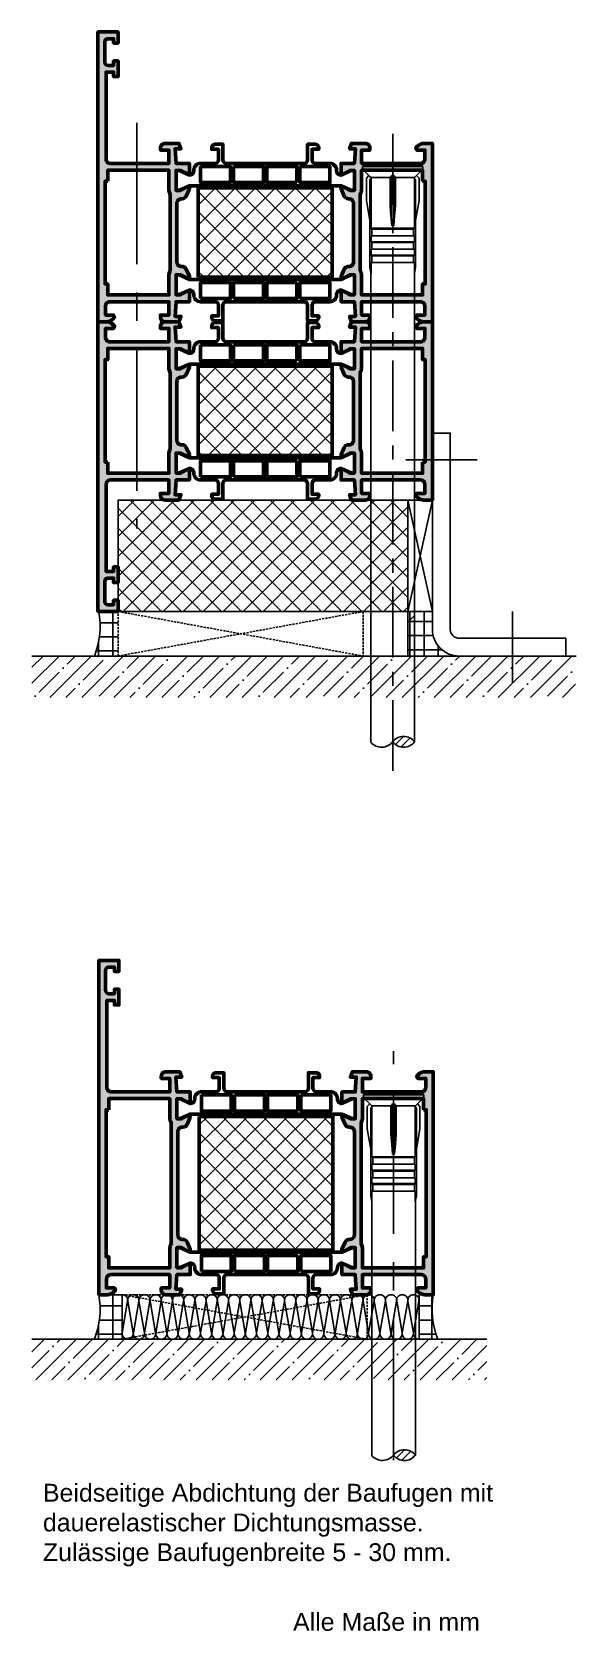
# Model space of a CAD drawing. Header units: millimetres. Extents: x -1598 to 10110, y -2803 to 662.
# Drawn here: x 2221.9 to 2343.9, y -171 to 187.7 of the extents above; entities that cross this region are included whole.
import ezdxf
from ezdxf.enums import TextEntityAlignment as Align

# ---------------------------------------------------------------- set-up
doc = ezdxf.new("R2010")
doc.units = ezdxf.units.MM
doc.linetypes.add('CENTER', pattern=[50.8, 31.75, -6.35, 6.35, -6.35])
doc.linetypes.add('VERDECKT', pattern=[0.75, 0.5, -0.25])
for name, color, linetype in [('01TXT', 7, 'Continuous'), ('CENT_18', 3, 'CENTER'), ('CENT_25', 3, 'CENTER'), ('CONST18', 3, 'Continuous'), ('CONST25', 3, 'Continuous'), ('CONST35', 3, 'Continuous'), ('HIDE_25', 3, 'VERDECKT')]:
    doc.layers.add(name, color=color, linetype=linetype)
for name, color, linetype, lineweight in [('AM_S', 80, 'Continuous', 50), ('AM_SP', 3, 'Continuous', 50), ('Docu-AM_8', 1, 'Continuous', 25)]:
    doc.layers.add(name, color=color, linetype=linetype, lineweight=lineweight)
doc.styles.add('SWISSL', font='swissl.ttf')

# ---------------------------------------------------------------- blocks, each defined once
blk = doc.blocks.new('*U176', base_point=(96.94, 211.86))
at = {"layer": 'CONST25'}
for points in [[(96.94, 216.86, -0.463802), (97.56, 216.13), (96.95, 212.59, 0.463802), (97.57, 211.86, 0.463802)], [(97.57, 211.86, 0.463802), (98.19, 212.59), (97.58, 216.13, -0.463802), (98.2, 216.86, -0.463802)], [(98.2, 216.86, -0.463802), (98.82, 216.13), (98.21, 212.59, 0.463802), (98.83, 211.86, 0.463802)], [(98.83, 211.86, 0.463802), (99.44, 212.59), (98.83, 216.13, -0.463802), (99.45, 216.86, -0.463802)], [(99.45, 216.86, -0.463802), (100.07, 216.13), (99.46, 212.59, 0.463802), (100.08, 211.86, 0.463802)], [(100.08, 211.86, 0.463802), (100.7, 212.59), (100.09, 216.13, -0.463802), (100.71, 216.86, -0.463802)], [(100.71, 216.86, -0.463802), (101.33, 216.13), (100.72, 212.59, 0.463802), (101.34, 211.86, 0.463802)], [(101.34, 211.86, 0.463802), (101.96, 212.59), (101.35, 216.13, -0.463802), (101.97, 216.86, -0.463802)], [(101.97, 216.86, -0.463802), (102.59, 216.13), (101.98, 212.59, 0.463802), (102.6, 211.86, 0.463802)], [(102.6, 211.86, 0.463802), (103.21, 212.59), (102.6, 216.13, -0.463802), (103.22, 216.86, -0.463802)], [(103.22, 216.86, -0.463802), (103.84, 216.13), (103.23, 212.59, 0.463802), (103.85, 211.86, 0.463802)], [(103.85, 211.86, 0.463802), (104.47, 212.59), (103.86, 216.13, -0.463802), (104.48, 216.86, -0.463802)], [(104.48, 216.86, -0.463802), (105.1, 216.13), (104.49, 212.59, 0.463802), (105.11, 211.86, 0.463802)], [(105.11, 211.86, 0.463802), (105.73, 212.59), (105.12, 216.13, -0.463802), (105.74, 216.86, -0.463802)], [(105.74, 216.86, -0.463802), (106.36, 216.13), (105.75, 212.59, 0.463802), (106.36, 211.86, 0.463802)], [(106.36, 211.86, 0.463802), (106.98, 212.59), (106.37, 216.13, -0.463802), (106.99, 216.86, -0.463802)], [(106.99, 216.86, -0.463802), (107.61, 216.13), (107, 212.59, 0.463802), (107.62, 211.86, 0.463802)], [(107.62, 211.86, 0.463802), (108.24, 212.59), (107.63, 216.13, -0.463802), (108.25, 216.86, -0.463802)], [(108.25, 216.86, -0.463802), (108.87, 216.13), (108.26, 212.59, 0.463802), (108.88, 211.86, 0.463802)], [(108.88, 211.86, 0.463802), (109.5, 212.59), (108.89, 216.13, -0.463802), (109.51, 216.86, -0.463802)], [(109.51, 216.86, -0.463802), (110.13, 216.13), (109.52, 212.59, 0.463802), (110.13, 211.86, 0.463802)], [(110.13, 211.86, 0.463802), (110.75, 212.59), (110.14, 216.13, -0.463802), (110.76, 216.86, -0.463802)], [(110.76, 216.86, -0.463802), (111.38, 216.13), (110.77, 212.59, 0.463802), (111.39, 211.86, 0.463802)], [(111.39, 211.86, 0.463802), (112.01, 212.59), (111.4, 216.13, -0.463802), (112.02, 216.86, -0.463802)], [(112.02, 216.86, -0.463802), (112.64, 216.13), (112.03, 212.59, 0.463802), (112.65, 211.86, 0.463802)], [(112.65, 211.86, 0.463802), (113.27, 212.59), (112.66, 216.13, -0.463802), (113.28, 216.86, -0.463802)], [(113.28, 216.86, -0.463802), (113.9, 216.13), (113.28, 212.59, 0.463802), (113.9, 211.86, 0.463802)], [(113.9, 211.86, 0.463802), (114.52, 212.59), (113.91, 216.13, -0.463802), (114.53, 216.86, -0.463802)], [(114.53, 216.86, -0.463802), (115.15, 216.13), (114.54, 212.59, 0.463802), (115.16, 211.86, 0.463802)], [(115.16, 211.86, 0.463802), (115.78, 212.59), (115.17, 216.13, -0.463802), (115.79, 216.86, -0.463802)], [(115.79, 216.86, -0.463802), (116.41, 216.13), (115.8, 212.59, 0.463802), (116.42, 211.86, 0.463802)], [(116.42, 211.86, 0.463802), (117.04, 212.59), (116.43, 216.13, -0.463802), (117.05, 216.86, -0.463802)], [(117.05, 216.86, -0.463802), (117.67, 216.13), (117.05, 212.59, 0.463802), (117.67, 211.86, 0.463802)], [(117.67, 211.86, 0.463802), (118.29, 212.59), (117.68, 216.13, -0.463802), (118.3, 216.86, -0.463802)], [(118.3, 216.86, -0.463802), (118.92, 216.13), (118.31, 212.59, 0.463802), (118.93, 211.86, 0.463802)], [(118.93, 211.86, 0.463802), (119.55, 212.59), (118.94, 216.13, -0.463802), (119.56, 216.86, -0.463802)], [(119.56, 216.86, -0.463802), (120.18, 216.13), (119.57, 212.59, 0.463802), (120.19, 211.86, 0.463802)], [(120.19, 211.86, 0.463802), (120.81, 212.59), (120.2, 216.13, -0.463802), (120.82, 216.86, -0.463802)], [(120.82, 216.86, -0.463802), (121.44, 216.13), (120.82, 212.59, 0.463802), (121.44, 211.86, 0.463802)], [(121.44, 211.86, 0.463802), (122.06, 212.59), (121.45, 216.13, -0.463802), (122.07, 216.86, -0.463802)], [(122.07, 216.86, -0.463802), (122.69, 216.13), (122.08, 212.59, 0.463802), (122.7, 211.86, 0.463802)], [(122.7, 211.86, 0.463802), (123.32, 212.59), (122.71, 216.13, -0.463802), (123.33, 216.86, -0.463802)], [(123.33, 216.86, -0.463802), (123.95, 216.13), (123.34, 212.59, 0.463802), (123.96, 211.86, 0.463802)], [(123.96, 211.86, 0.463802), (124.58, 212.59), (123.97, 216.13, -0.463802), (124.59, 216.86, -0.463802)], [(124.59, 216.86, -0.463802), (125.21, 216.13), (124.59, 212.59, 0.463802), (125.21, 211.86, 0.463802)], [(125.21, 211.86, 0.463802), (125.83, 212.59), (125.22, 216.13, -0.463802), (125.84, 216.86, -0.463802)], [(125.84, 216.86, -0.463802), (126.46, 216.13), (125.85, 212.59, 0.463802), (126.47, 211.86, 0.463802)], [(126.47, 211.86, 0.463802), (127.09, 212.59), (126.48, 216.13, -0.463802), (127.1, 216.86, -0.463802)], [(127.1, 216.86, -0.463802), (127.72, 216.13), (127.11, 212.59, 0.463802), (127.73, 211.86, 0.463802)], [(127.73, 211.86, 0.463802), (128.35, 212.59), (127.74, 216.13, -0.463802), (128.36, 216.86, -0.463802)], [(128.36, 216.86, -0.463802), (128.98, 216.13), (128.36, 212.59, 0.463802), (128.98, 211.86, 0.463802)], [(128.98, 211.86, 0.463802), (129.6, 212.59), (128.99, 216.13, -0.463802), (129.61, 216.86, -0.463802)], [(129.61, 216.86, -0.463802), (130.23, 216.13), (129.62, 212.59, 0.463802), (130.24, 211.86, 0.463802)]]:
    blk.add_lwpolyline(points, format="xyb", dxfattribs=at)
blk = doc.blocks.new('B-1910148_docu_wos')
at = {"layer": 'Docu-AM_8'}
h = blk.add_hatch(color=256, dxfattribs=at)
edge = h.paths.add_edge_path()
edge.add_line((20.5, 39.8), (20.5, 40.5))
edge.add_line((20.5, 40.5), (18.3, 39.5))
edge.add_line((18.3, 39.5), (17.5, 39.5))
edge.add_line((17.5, 39.5), (17.5, 43.9))
edge.add_line((17.5, 43.9), (18.3, 43.9))
edge.add_line((18.3, 43.9), (20.5, 42.9))
edge.add_line((20.5, 42.9), (20.5, 45.5))
edge.add_line((20.5, 45.5), (17.5, 45.5))
edge.add_line((17.5, 45.5), (17.28, 48.8))
edge.add_line((17.28, 48.8), (18.59, 48.8))
edge.add_line((18.59, 48.8), (18.15, 50))
edge.add_line((18.15, 50), (15, 50))
edge.add_arc((15, 49), 1, 90, 180)
edge.add_line((14, 49), (14, 48.5))
edge.add_line((14, 48.5), (15.9, 48.5))
edge.add_line((15.9, 48.5), (15.9, 45.5))
edge.add_line((15.9, 45.5), (2.8, 45.5))
edge.add_arc((2.8, 46.5), 1, 180, 270, ccw=False)
edge.add_line((1.8, 46.5), (1.8, 66))
edge.add_line((1.8, 66), (3.5, 66))
edge.add_line((3.5, 66), (3.5, 65))
edge.add_line((3.5, 65), (4.5, 65))
edge.add_line((4.5, 65), (4.5, 68.5))
edge.add_line((4.5, 68.5), (3.5, 68.5))
edge.add_line((3.5, 68.5), (3.5, 67.5))
edge.add_line((3.5, 67.5), (2.3, 67.5))
edge.add_arc((2.3, 68.3), 0.8, 180, 270, ccw=False)
edge.add_line((1.5, 68.3), (1.5, 72.7))
edge.add_arc((2.3, 72.7), 0.8, 90, 180, ccw=False)
edge.add_line((2.3, 73.5), (3.5, 73.5))
edge.add_line((3.5, 73.5), (3.5, 72.5))
edge.add_line((3.5, 72.5), (4.5, 72.5))
edge.add_line((4.5, 72.5), (4.5, 75))
edge.add_line((4.5, 75), (0, 75))
edge.add_line((0, 75), (0, 0))
edge.add_line((0, 0), (1.9, 0))
edge.add_arc((1.9, 2), 2, 270, 315)
edge.add_line((3.31, 0.59), (3.71, 0.99))
edge.add_line((3.71, 0.99), (3.5, 1.5))
edge.add_line((3.5, 1.5), (1.7, 1.5))
edge.add_line((1.7, 1.5), (1.7, 3.5))
edge.add_arc((2.7, 3.5), 1, 90, 180, ccw=False)
edge.add_line((2.7, 4.5), (15.9, 4.5))
edge.add_line((15.9, 4.5), (15.9, 1.5))
edge.add_line((15.9, 1.5), (14, 1.5))
edge.add_line((14, 1.5), (14, 1))
edge.add_arc((15, 1), 1, 180, 270)
edge.add_line((15, 0), (18.15, 0))
edge.add_line((18.15, 0), (18.59, 1.2))
edge.add_line((18.59, 1.2), (17.28, 1.2))
edge.add_line((17.28, 1.2), (17.5, 4.5))
edge.add_line((17.5, 4.5), (20.5, 4.5))
edge.add_line((20.5, 4.5), (20.5, 7.1))
edge.add_line((20.5, 7.1), (18.3, 6.1))
edge.add_line((18.3, 6.1), (17.5, 6.1))
edge.add_line((17.5, 6.1), (17.5, 10.5))
edge.add_line((17.5, 10.5), (18.3, 10.5))
edge.add_line((18.3, 10.5), (20.5, 9.5))
edge.add_line((20.5, 9.5), (20.5, 10.2))
edge.add_line((20.5, 10.2), (19.77, 11.81))
edge.add_arc((18.86, 11.4), 1, 24.444, 90)
edge.add_line((18.86, 12.4), (18.7, 12.4))
edge.add_arc((18.7, 13.4), 1, 180, 270, ccw=False)
edge.add_line((17.7, 13.4), (17.7, 36.6))
edge.add_arc((18.7, 36.6), 1, 90, 180, ccw=False)
edge.add_line((18.7, 37.6), (18.86, 37.6))
edge.add_arc((18.86, 38.6), 1, 270, 335.556)
edge.add_line((19.77, 38.19), (20.5, 39.8))
edge = h.paths.add_edge_path(flags=16)
edge.add_line((2.2, 41.5), (1.6, 41.5))
edge.add_line((1.6, 41.5), (1.6, 8.5))
edge.add_line((1.6, 8.5), (2.2, 8.5))
edge.add_line((2.2, 8.5), (2.2, 6))
edge.add_line((2.2, 6), (15.9, 6))
edge.add_line((15.9, 6), (15.9, 10.35))
edge.add_arc((17.95, 10.35), 2.05, 154.3744, 180, ccw=False)
edge.add_arc((15.2, 11.67), 1, 334.3744, 360)
edge.add_line((16.2, 11.67), (16.2, 38.33))
edge.add_arc((15.2, 38.33), 1, 0, 25.6256)
edge.add_arc((17.95, 39.65), 2.05, 180, 205.6256, ccw=False)
edge.add_line((15.9, 39.65), (15.9, 44))
edge.add_line((15.9, 44), (2.2, 44))
edge.add_line((2.2, 44), (2.2, 41.5))
h = blk.add_hatch(color=256, dxfattribs=at)
edge = h.paths.add_edge_path()
edge.add_line((54.5, 39.8), (54.5, 40.5))
edge.add_line((54.5, 40.5), (56.7, 39.5))
edge.add_line((56.7, 39.5), (57.5, 39.5))
edge.add_line((57.5, 39.5), (57.5, 43.9))
edge.add_line((57.5, 43.9), (56.7, 43.9))
edge.add_line((56.7, 43.9), (54.5, 42.9))
edge.add_line((54.5, 42.9), (54.5, 45.5))
edge.add_line((54.5, 45.5), (57.5, 45.5))
edge.add_line((57.5, 45.5), (57.72, 48.8))
edge.add_line((57.72, 48.8), (56.41, 48.8))
edge.add_line((56.41, 48.8), (56.85, 50))
edge.add_line((56.85, 50), (60, 50))
edge.add_arc((60, 49), 1, 0, 90, ccw=False)
edge.add_line((61, 49), (61, 48.5))
edge.add_line((61, 48.5), (59.1, 48.5))
edge.add_line((59.1, 48.5), (59.1, 45.5))
edge.add_line((59.1, 45.5), (72.3, 45.5))
edge.add_arc((72.3, 46.5), 1, 270, 360)
edge.add_line((73.3, 46.5), (73.3, 48.5))
edge.add_line((73.3, 48.5), (71.5, 48.5))
edge.add_line((71.5, 48.5), (71.29, 49.01))
edge.add_line((71.29, 49.01), (71.69, 49.41))
edge.add_arc((73.1, 48), 2, 90, 135, ccw=False)
edge.add_line((73.1, 50), (75, 50))
edge.add_line((75, 50), (75, 0))
edge.add_line((75, 0), (73.1, 0))
edge.add_arc((73.1, 2), 2, 225, 270, ccw=False)
edge.add_line((71.69, 0.59), (71.29, 0.99))
edge.add_line((71.29, 0.99), (71.5, 1.5))
edge.add_line((71.5, 1.5), (73.3, 1.5))
edge.add_line((73.3, 1.5), (73.3, 3.5))
edge.add_arc((72.3, 3.5), 1, 0, 90)
edge.add_line((72.3, 4.5), (59.1, 4.5))
edge.add_line((59.1, 4.5), (59.1, 1.5))
edge.add_line((59.1, 1.5), (61, 1.5))
edge.add_line((61, 1.5), (61, 1))
edge.add_arc((60, 1), 1, -90, 0, ccw=False)
edge.add_line((60, 0), (56.85, 0))
edge.add_line((56.85, 0), (56.41, 1.2))
edge.add_line((56.41, 1.2), (57.72, 1.2))
edge.add_line((57.72, 1.2), (57.5, 4.5))
edge.add_line((57.5, 4.5), (54.5, 4.5))
edge.add_line((54.5, 4.5), (54.5, 7.1))
edge.add_line((54.5, 7.1), (56.7, 6.1))
edge.add_line((56.7, 6.1), (57.5, 6.1))
edge.add_line((57.5, 6.1), (57.5, 10.5))
edge.add_line((57.5, 10.5), (56.7, 10.5))
edge.add_line((56.7, 10.5), (54.5, 9.5))
edge.add_line((54.5, 9.5), (54.5, 10.2))
edge.add_line((54.5, 10.2), (55.23, 11.81))
edge.add_arc((56.14, 11.4), 1, 90, 155.556, ccw=False)
edge.add_line((56.14, 12.4), (56.3, 12.4))
edge.add_arc((56.3, 13.4), 1, 270, 360)
edge.add_line((57.3, 13.4), (57.3, 36.6))
edge.add_arc((56.3, 36.6), 1, 0, 90)
edge.add_line((56.3, 37.6), (56.14, 37.6))
edge.add_arc((56.14, 38.6), 1, 204.444, 270, ccw=False)
edge.add_line((55.23, 38.19), (54.5, 39.8))
edge = h.paths.add_edge_path(flags=16)
edge.add_line((72.8, 41.5), (73.4, 41.5))
edge.add_line((73.4, 41.5), (73.4, 8.5))
edge.add_line((73.4, 8.5), (72.8, 8.5))
edge.add_line((72.8, 8.5), (72.8, 6))
edge.add_line((72.8, 6), (59.1, 6))
edge.add_line((59.1, 6), (59.1, 10.35))
edge.add_arc((57.05, 10.35), 2.05, 0, 25.6256)
edge.add_arc((59.8, 11.67), 1, 180, 205.6256, ccw=False)
edge.add_line((58.8, 11.67), (58.8, 38.33))
edge.add_arc((59.8, 38.33), 1, 154.3744, 180, ccw=False)
edge.add_arc((57.05, 39.65), 2.05, 334.3744, 360)
edge.add_line((59.1, 39.65), (59.1, 44))
edge.add_line((59.1, 44), (72.8, 44))
edge.add_line((72.8, 44), (72.8, 41.5))
at = {"layer": 'AM_S'}
for points in [[(20.5, 39.8), (20.5, 40.5), (18.3, 39.5), (17.5, 39.5), (17.5, 43.9), (18.3, 43.9), (20.5, 42.9), (20.5, 45.5), (17.5, 45.5), (17.28, 48.8), (18.59, 48.8), (18.15, 50), (15, 50, 0.414214), (14, 49), (14, 48.5), (15.9, 48.5), (15.9, 45.5), (2.8, 45.5, -0.414214), (1.8, 46.5), (1.8, 66), (3.5, 66), (3.5, 65), (4.5, 65), (4.5, 68.5), (3.5, 68.5), (3.5, 67.5), (2.3, 67.5, -0.414214), (1.5, 68.3), (1.5, 72.7, -0.414214), (2.3, 73.5), (3.5, 73.5), (3.5, 72.5), (4.5, 72.5), (4.5, 75), (0, 75), (0, 0), (1.9, 0, 0.198912), (3.31, 0.59), (3.71, 0.99), (3.5, 1.5), (1.7, 1.5), (1.7, 3.5, -0.414214), (2.7, 4.5), (15.9, 4.5), (15.9, 1.5), (14, 1.5), (14, 1, 0.414214), (15, 0), (18.15, 0), (18.59, 1.2), (17.28, 1.2), (17.5, 4.5), (20.5, 4.5), (20.5, 7.1), (18.3, 6.1), (17.5, 6.1), (17.5, 10.5), (18.3, 10.5), (20.5, 9.5), (20.5, 10.2), (19.77, 11.81, 0.294108), (18.86, 12.4), (18.7, 12.4, -0.414214), (17.7, 13.4), (17.7, 36.6, -0.414214), (18.7, 37.6), (18.86, 37.6, 0.294108), (19.77, 38.19), (20.5, 39.8)], [(54.5, 39.8), (54.5, 40.5), (56.7, 39.5), (57.5, 39.5), (57.5, 43.9), (56.7, 43.9), (54.5, 42.9), (54.5, 45.5), (57.5, 45.5), (57.72, 48.8), (56.41, 48.8), (56.85, 50), (60, 50, -0.414214), (61, 49), (61, 48.5), (59.1, 48.5), (59.1, 45.5), (72.3, 45.5, 0.414214), (73.3, 46.5), (73.3, 48.5), (71.5, 48.5), (71.29, 49.01), (71.69, 49.41, -0.198912), (73.1, 50), (75, 50), (75, 0), (73.1, 0, -0.198912), (71.69, 0.59), (71.29, 0.99), (71.5, 1.5), (73.3, 1.5), (73.3, 3.5, 0.414214), (72.3, 4.5), (59.1, 4.5), (59.1, 1.5), (61, 1.5), (61, 1, -0.414214), (60, 0), (56.85, 0), (56.41, 1.2), (57.72, 1.2), (57.5, 4.5), (54.5, 4.5), (54.5, 7.1), (56.7, 6.1), (57.5, 6.1), (57.5, 10.5), (56.7, 10.5), (54.5, 9.5), (54.5, 10.2), (55.23, 11.81, -0.294108), (56.14, 12.4), (56.3, 12.4, 0.414214), (57.3, 13.4), (57.3, 36.6, 0.414214), (56.3, 37.6), (56.14, 37.6, -0.294108), (55.23, 38.19), (54.5, 39.8)], [(2.2, 41.5), (1.6, 41.5), (1.6, 8.5), (2.2, 8.5), (2.2, 6), (15.9, 6), (15.9, 10.35, -0.112281), (16.1, 11.24, 0.112281), (16.2, 11.67), (16.2, 38.33, 0.112281), (16.1, 38.76, -0.112281), (15.9, 39.65), (15.9, 44), (2.2, 44), (2.2, 41.5)], [(72.8, 41.5), (73.4, 41.5), (73.4, 8.5), (72.8, 8.5), (72.8, 6), (59.1, 6), (59.1, 10.35, 0.112281), (58.9, 11.24, -0.112281), (58.8, 11.67), (58.8, 38.33, -0.112281), (58.9, 38.76, 0.112281), (59.1, 39.65), (59.1, 44), (72.8, 44), (72.8, 41.5)]]:
    blk.add_lwpolyline(points, format="xyb", close=True, dxfattribs=at)
at = {"layer": 'AM_SP'}
for points in [[(54.5, 42.9), (54.5, 42.95), (56.5, 43.95), (57.5, 43.95), (57.5, 39.45), (56.5, 39.45), (54.5, 40.45), (54.5, 40.5), (20.5, 40.5), (20.5, 40.45), (18.5, 39.45), (17.5, 39.45), (17.5, 43.95), (18.5, 43.95), (20.5, 42.95), (20.5, 42.9, 0.414214), (21.5, 43.9), (21.5, 44, -0.414214), (23, 45.5), (26.2, 45.5, 0.414214), (27, 46.3), (27, 48.7), (25.5, 48.7), (25.5, 49, -0.414214), (26.3, 49.8), (28, 49.8), (28, 46.3, 0.414214), (28.8, 45.5), (46.2, 45.5, 0.414214), (47, 46.3), (47, 49.8), (48.7, 49.8, -0.414214), (49.5, 49), (49.5, 48.7), (48, 48.7), (48, 46.3, 0.414214), (48.8, 45.5), (52, 45.5, -0.414214), (53.5, 44), (53.5, 43.9, 0.414214), (54.5, 42.9)], [(54.5, 7.1), (54.5, 7.05), (56.5, 6.05), (57.5, 6.05), (57.5, 10.55), (56.5, 10.55), (54.5, 9.55), (54.5, 9.5), (20.5, 9.5), (20.5, 9.55), (18.5, 10.55), (17.5, 10.55), (17.5, 6.05), (18.5, 6.05), (20.5, 7.05), (20.5, 7.1, -0.414214), (21.5, 6.1), (21.5, 6, 0.414214), (23, 4.5), (26.2, 4.5, -0.414214), (27, 3.7), (27, 1.3), (25.5, 1.3), (25.5, 1, 0.414214), (26.3, 0.2), (28, 0.2), (28, 3.7, -0.414214), (28.8, 4.5), (46.2, 4.5, -0.414214), (47, 3.7), (47, 0.2), (48.7, 0.2, 0.414214), (49.5, 1), (49.5, 1.3), (48, 1.3), (48, 3.7, -0.414214), (48.8, 4.5), (52, 4.5, 0.414214), (53.5, 6), (53.5, 6.1, -0.414214), (54.5, 7.1)]]:
    blk.add_lwpolyline(points, format="xyb", close=True, dxfattribs=at)
for points in [[(23, 44.8), (29.7, 44.8), (29.7, 41.2), (23, 41.2), (23, 44.8)], [(30.4, 44.8), (37.15, 44.8), (37.15, 41.2), (30.4, 41.2), (30.4, 44.8)], [(44.6, 41.2), (37.85, 41.2), (37.85, 44.8), (44.6, 44.8), (44.6, 41.2)], [(45.3, 44.8), (52, 44.8), (52, 41.2), (45.3, 41.2), (45.3, 44.8)], [(23, 5.2), (29.7, 5.2), (29.7, 8.8), (23, 8.8), (23, 5.2)], [(30.4, 5.2), (37.15, 5.2), (37.15, 8.8), (30.4, 8.8), (30.4, 5.2)], [(44.6, 8.8), (37.85, 8.8), (37.85, 5.2), (44.6, 5.2), (44.6, 8.8)], [(45.3, 5.2), (52, 5.2), (52, 8.8), (45.3, 8.8), (45.3, 5.2)]]:
    blk.add_lwpolyline(points, close=True, dxfattribs=at)
blk = doc.blocks.new('B-4090113_docu_wos')
at = {"layer": 'Docu-AM_8'}
h = blk.add_hatch(dxfattribs=at)
h.set_pattern_fill('ANSI37', color=256, style=0)
h.paths.add_polyline_path([(30, 30), (0, 30), (0, 0), (30, 0)])
at = {"layer": 'AM_S'}
blk.add_lwpolyline([(30, 30), (0, 30), (0, 0), (30, 0), (30, 30)], close=True, dxfattribs=at)
blk = doc.blocks.new('Bohrschraube kurz')
at = {"layer": 'CENT_25', "ltscale": 0.5}
blk.add_line((0, -41.33), (0, 4.55), dxfattribs=at)
at = {"layer": 'CONST18'}
for p, q in [((0.32, -41.05), (1.22, -40.14)), ((0.93, -41.31), (1.94, -40.3)), ((1.95, -41.18), (2.45, -40.68))]:
    blk.add_line(p, q, dxfattribs=at)
at = {"layer": 'CONST25', "color": 3, "linetype": 'Continuous'}
for p, q in [((-3.18, -0.33), (-3.5, 0)), ((-3.5, 0), (3.5, 0)), ((3.5, 0), (3.17, -0.33)), ((3.37, -0.33), (-3.38, -0.33)), ((-3.38, -0.33), (-3.38, -0.66)), ((-2.67, -1.36), (-3.38, -0.66)), ((-3.38, -0.66), (3.37, -0.66)), ((3.25, -0.25), (-3.25, -0.25)), ((-2.95, -1.64), (-2.67, -1.36)), ((-2.95, -4.14), (-2.95, -1.64)), ((-2.67, -1.36), (-2.55, -1.47)), ((-2.55, -1.47), (-2.44, -1.58)), ((-2.55, -1.81), (-2.43, -1.69)), ((-2.44, -1.58), (-0.26, -1.58)), ((-2.43, -1.63), (-2.44, -1.58)), ((-2.43, -1.69), (-2.43, -1.63)), ((-2.43, -1.69), (-2.43, -7.28)), ((-0.3, -1.69), (-0.28, -1.63)), ((-0.3, -1.81), (-0.3, -1.69)), ((-0.28, -1.63), (-0.26, -1.58)), ((-0.26, -1.58), (-0.19, -1.47)), ((-0.19, -1.47), (-0.11, -1.36)), ((0, -1.36), (-0.11, -1.36)), ((-0.11, -1.36), (-0.11, -1.64)), ((-0.11, -1.64), (-0.11, -4.14)), ((0, -1.36), (0.11, -1.36)), ((0.11, -1.64), (0.11, -1.36)), ((0.11, -1.36), (0.19, -1.47)), ((0.11, -4.14), (0.11, -1.64)), ((0.19, -1.47), (0.26, -1.58)), ((0.26, -1.58), (2.44, -1.58)), ((0.26, -1.58), (0.28, -1.63)), ((0.28, -1.63), (0.3, -1.69)), ((0.3, -1.69), (0.3, -1.81)), ((2.44, -1.58), (2.43, -1.63)), ((2.43, -1.63), (2.43, -1.69)), ((2.43, -1.69), (2.43, -7.28)), ((2.55, -1.81), (2.43, -1.69)), ((2.44, -1.58), (2.55, -1.47)), ((2.55, -1.47), (2.67, -1.36)), ((2.67, -1.36), (3.37, -0.66)), ((2.67, -1.36), (2.95, -1.64)), ((2.95, -1.64), (2.95, -4.14)), ((3.37, -0.66), (3.37, -0.33)), ((-2.55, -4.1), (-2.55, -1.81)), ((-0.3, -4.1), (-0.3, -1.81)), ((0.3, -1.81), (0.3, -4.1)), ((2.55, -4.1), (2.55, -1.81)), ((-2.55, -6.41), (-2.95, -4.14)), ((-2.55, -11.66), (-2.55, -4.1)), ((-0.3, -4.78), (-0.3, -4.1)), ((-0.21, -5.87), (-0.3, -4.78)), ((-0.11, -4.14), (-0.11, -6.99)), ((0.11, -6.99), (0.11, -4.14)), ((0.3, -4.78), (0.21, -5.87)), ((0.3, -4.1), (0.3, -4.78)), ((2.55, -11.66), (2.55, -4.1)), ((2.95, -4.14), (2.55, -6.41)), ((-0.11, -6.99), (-0.21, -5.87)), ((-0.11, -6.99), (0, -6.98)), ((0, -6.98), (0.11, -6.99)), ((0.21, -5.87), (0.11, -6.99)), ((2.43, -7.28), (-2.43, -7.28)), ((-2.43, -7.28), (-2.33, -7.38)), ((2.43, -8.12), (-2.43, -8.12)), ((-2.43, -8.12), (-2.43, -8.78)), ((-2.43, -8.78), (2.43, -8.78)), ((-2.33, -8.88), (-2.43, -8.78)), ((-2.33, -7.38), (2.33, -7.38)), ((-2.33, -7.38), (-2.33, -8.12)), ((2.33, -8.88), (-2.33, -8.88)), ((-2.33, -8.88), (-2.33, -9.63)), ((2.43, -7.28), (2.33, -7.38)), ((2.33, -7.38), (2.33, -8.12)), ((2.43, -8.78), (2.33, -8.88)), ((2.33, -8.88), (2.33, -9.63)), ((2.43, -8.78), (2.43, -8.12)), ((-2.43, -9.63), (2.43, -9.63)), ((-2.43, -10.28), (-2.43, -9.63)), ((2.43, -10.28), (-2.43, -10.28)), ((-2.43, -10.28), (-2.33, -10.38)), ((-2.33, -10.38), (2.33, -10.38)), ((-2.33, -10.38), (-2.33, -11.13)), ((2.43, -10.28), (2.33, -10.38)), ((2.33, -10.38), (2.33, -11.13)), ((2.43, -9.63), (2.43, -10.28)), ((-2.43, -12.33), (-2.55, -11.66)), ((-2.45, -12.23), (-2.45, -14.76)), ((2.43, -11.13), (-2.43, -11.13)), ((-2.43, -11.13), (-2.43, -12.33)), ((2.43, -11.13), (2.43, -12.33)), ((2.43, -12.33), (2.55, -11.66)), ((2.45, -14.76), (2.45, -12.23))]:
    blk.add_line(p, q, dxfattribs=at)
at = {"layer": 'CONST25'}
for p, q in [((-2.45, -14.76), (-2.45, -40.81)), ((2.45, -14.76), (2.45, -40.75))]:
    blk.add_line(p, q, dxfattribs=at)
for centre, radius, start, end in [((-1.26, -39.74), 1.6, 221.7732, 321.3752), ((1.22, -41.7), 1.56, 37.8392, 142.1608), ((1.22, -39.79), 1.56, 217.8392, 322.1608)]:
    blk.add_arc(centre, radius, start, end, dxfattribs=at)
blk = doc.blocks.new('B-1311073_docu_wos')
at = {"layer": 'Docu-AM_8'}
h = blk.add_hatch(color=256, dxfattribs=at)
edge = h.paths.add_edge_path()
edge.add_line((20.5, 29.8), (20.5, 30.5))
edge.add_line((20.5, 30.5), (18.3, 29.5))
edge.add_line((18.3, 29.5), (17.5, 29.5))
edge.add_line((17.5, 29.5), (17.5, 33.9))
edge.add_line((17.5, 33.9), (18.3, 33.9))
edge.add_line((18.3, 33.9), (20.5, 32.9))
edge.add_line((20.5, 32.9), (20.5, 35.5))
edge.add_line((20.5, 35.5), (17.5, 35.5))
edge.add_line((17.5, 35.5), (17.28, 38.8))
edge.add_line((17.28, 38.8), (18.59, 38.8))
edge.add_line((18.59, 38.8), (18.15, 40))
edge.add_line((18.15, 40), (15, 40))
edge.add_arc((15, 39), 1, 90, 180)
edge.add_line((14, 39), (14, 38.5))
edge.add_line((14, 38.5), (15.9, 38.5))
edge.add_line((15.9, 38.5), (15.9, 35.5))
edge.add_line((15.9, 35.5), (2.8, 35.5))
edge.add_arc((2.8, 36.5), 1, 180, 270, ccw=False)
edge.add_line((1.8, 36.5), (1.8, 56))
edge.add_line((1.8, 56), (3.5, 56))
edge.add_line((3.5, 56), (3.5, 55))
edge.add_line((3.5, 55), (4.5, 55))
edge.add_line((4.5, 55), (4.5, 58.5))
edge.add_line((4.5, 58.5), (3.5, 58.5))
edge.add_line((3.5, 58.5), (3.5, 57.5))
edge.add_line((3.5, 57.5), (2.3, 57.5))
edge.add_arc((2.3, 58.3), 0.8, 180, 270, ccw=False)
edge.add_line((1.5, 58.3), (1.5, 62.7))
edge.add_arc((2.3, 62.7), 0.8, 90, 180, ccw=False)
edge.add_line((2.3, 63.5), (3.5, 63.5))
edge.add_line((3.5, 63.5), (3.5, 62.5))
edge.add_line((3.5, 62.5), (4.5, 62.5))
edge.add_line((4.5, 62.5), (4.5, 65))
edge.add_line((4.5, 65), (0, 65))
edge.add_line((0, 65), (0, 0))
edge.add_line((0, 0), (1.9, 0))
edge.add_arc((1.9, 2), 2, 270, 315)
edge.add_line((3.31, 0.59), (3.71, 0.99))
edge.add_line((3.71, 0.99), (3.5, 1.5))
edge.add_line((3.5, 1.5), (1.7, 1.5))
edge.add_line((1.7, 1.5), (1.7, 3.5))
edge.add_arc((2.7, 3.5), 1, 90, 180, ccw=False)
edge.add_line((2.7, 4.5), (15.9, 4.5))
edge.add_line((15.9, 4.5), (15.9, 1.5))
edge.add_line((15.9, 1.5), (14, 1.5))
edge.add_line((14, 1.5), (14, 1))
edge.add_arc((15, 1), 1, 180, 270)
edge.add_line((15, 0), (18.15, 0))
edge.add_line((18.15, 0), (18.59, 1.2))
edge.add_line((18.59, 1.2), (17.28, 1.2))
edge.add_line((17.28, 1.2), (17.5, 4.5))
edge.add_line((17.5, 4.5), (20.5, 4.5))
edge.add_line((20.5, 4.5), (20.5, 7.1))
edge.add_line((20.5, 7.1), (18.3, 6.1))
edge.add_line((18.3, 6.1), (17.5, 6.1))
edge.add_line((17.5, 6.1), (17.5, 10.5))
edge.add_line((17.5, 10.5), (18.3, 10.5))
edge.add_line((18.3, 10.5), (20.5, 9.5))
edge.add_line((20.5, 9.5), (20.5, 10.2))
edge.add_line((20.5, 10.2), (19.77, 11.81))
edge.add_arc((18.86, 11.4), 1, 24.444, 90)
edge.add_line((18.86, 12.4), (18.7, 12.4))
edge.add_arc((18.7, 13.4), 1, 180, 270, ccw=False)
edge.add_line((17.7, 13.4), (17.7, 26.6))
edge.add_arc((18.7, 26.6), 1, 90, 180, ccw=False)
edge.add_line((18.7, 27.6), (18.86, 27.6))
edge.add_arc((18.86, 28.6), 1, 270, 335.556)
edge.add_line((19.77, 28.19), (20.5, 29.8))
edge = h.paths.add_edge_path(flags=16)
edge.add_line((2.2, 31.5), (1.6, 31.5))
edge.add_line((1.6, 31.5), (1.6, 8.5))
edge.add_line((1.6, 8.5), (2.2, 8.5))
edge.add_line((2.2, 8.5), (2.2, 6))
edge.add_line((2.2, 6), (15.9, 6))
edge.add_line((15.9, 6), (15.9, 10.35))
edge.add_arc((17.95, 10.35), 2.05, 154.3744, 180, ccw=False)
edge.add_arc((15.2, 11.67), 1, 334.3744, 360)
edge.add_line((16.2, 11.67), (16.2, 28.33))
edge.add_arc((15.2, 28.33), 1, 0, 25.6256)
edge.add_arc((17.95, 29.65), 2.05, 180, 205.6256, ccw=False)
edge.add_line((15.9, 29.65), (15.9, 34))
edge.add_line((15.9, 34), (2.2, 34))
edge.add_line((2.2, 34), (2.2, 31.5))
h = blk.add_hatch(color=256, dxfattribs=at)
edge = h.paths.add_edge_path()
edge.add_line((54.5, 10.2), (55.23, 11.81))
edge.add_arc((56.14, 11.4), 1, 450, 515.556, ccw=False)
edge.add_line((56.14, 12.4), (56.3, 12.4))
edge.add_arc((56.3, 13.4), 1, 270, 360)
edge.add_line((57.3, 13.4), (57.3, 26.6))
edge.add_arc((56.3, 26.6), 1, 360, 450)
edge.add_line((56.3, 27.6), (56.14, 27.6))
edge.add_arc((56.14, 28.6), 1, 204.444, 270, ccw=False)
edge.add_line((55.23, 28.19), (54.5, 29.8))
edge.add_line((54.5, 29.8), (54.5, 30.5))
edge.add_line((54.5, 30.5), (56.7, 29.5))
edge.add_line((56.7, 29.5), (57.5, 29.5))
edge.add_line((57.5, 29.5), (57.5, 33.9))
edge.add_line((57.5, 33.9), (56.7, 33.9))
edge.add_line((56.7, 33.9), (54.5, 32.9))
edge.add_line((54.5, 32.9), (54.5, 35.5))
edge.add_line((54.5, 35.5), (57.5, 35.5))
edge.add_line((57.5, 35.5), (57.72, 38.8))
edge.add_line((57.72, 38.8), (56.41, 38.8))
edge.add_line((56.41, 38.8), (56.85, 40))
edge.add_line((56.85, 40), (60, 40))
edge.add_arc((60, 39), 1, 360, 450, ccw=False)
edge.add_line((61, 39), (61, 38.5))
edge.add_line((61, 38.5), (59.1, 38.5))
edge.add_line((59.1, 38.5), (59.1, 35.5))
edge.add_line((59.1, 35.5), (72.3, 35.5))
edge.add_arc((72.3, 36.5), 1, 270, 360)
edge.add_line((73.3, 36.5), (73.3, 38.5))
edge.add_line((73.3, 38.5), (71.5, 38.5))
edge.add_line((71.5, 38.5), (71.29, 39.01))
edge.add_line((71.29, 39.01), (71.69, 39.41))
edge.add_arc((73.1, 38), 2, 450, 495, ccw=False)
edge.add_line((73.1, 40), (75, 40))
edge.add_line((75, 40), (75, 0))
edge.add_line((75, 0), (73.1, 0))
edge.add_arc((73.1, 2), 2, 225, 270, ccw=False)
edge.add_line((71.69, 0.59), (71.29, 0.99))
edge.add_line((71.29, 0.99), (71.5, 1.5))
edge.add_line((71.5, 1.5), (73.3, 1.5))
edge.add_line((73.3, 1.5), (73.3, 3.5))
edge.add_arc((72.3, 3.5), 1, 360, 450)
edge.add_line((72.3, 4.5), (59.1, 4.5))
edge.add_line((59.1, 4.5), (59.1, 1.5))
edge.add_line((59.1, 1.5), (61, 1.5))
edge.add_line((61, 1.5), (61, 1))
edge.add_arc((60, 1), 1, 270, 360, ccw=False)
edge.add_line((60, 0), (56.85, 0))
edge.add_line((56.85, 0), (56.41, 1.2))
edge.add_line((56.41, 1.2), (57.72, 1.2))
edge.add_line((57.72, 1.2), (57.5, 4.5))
edge.add_line((57.5, 4.5), (54.5, 4.5))
edge.add_line((54.5, 4.5), (54.5, 7.1))
edge.add_line((54.5, 7.1), (56.7, 6.1))
edge.add_line((56.7, 6.1), (57.5, 6.1))
edge.add_line((57.5, 6.1), (57.5, 10.5))
edge.add_line((57.5, 10.5), (56.7, 10.5))
edge.add_line((56.7, 10.5), (54.5, 9.5))
edge.add_line((54.5, 9.5), (54.5, 10.2))
edge = h.paths.add_edge_path(flags=0)
edge.add_line((72.8, 31.5), (73.4, 31.5))
edge.add_line((73.4, 31.5), (73.4, 8.5))
edge.add_line((73.4, 8.5), (72.8, 8.5))
edge.add_line((72.8, 8.5), (72.8, 6))
edge.add_line((72.8, 6), (59.1, 6))
edge.add_line((59.1, 6), (59.1, 10.35))
edge.add_arc((57.05, 10.35), 2.05, 360, 385.6256)
edge.add_arc((59.8, 11.67), 1, 180, 205.6256, ccw=False)
edge.add_line((58.8, 11.67), (58.8, 28.33))
edge.add_arc((59.8, 28.33), 1, 514.3744, 540, ccw=False)
edge.add_arc((57.05, 29.65), 2.05, 334.3744, 360)
edge.add_line((59.1, 29.65), (59.1, 34))
edge.add_line((59.1, 34), (72.8, 34))
edge.add_line((72.8, 34), (72.8, 31.5))
at = {"layer": 'AM_S'}
for points in [[(20.5, 29.8), (20.5, 30.5), (18.3, 29.5), (17.5, 29.5), (17.5, 33.9), (18.3, 33.9), (20.5, 32.9), (20.5, 35.5), (17.5, 35.5), (17.28, 38.8), (18.59, 38.8), (18.15, 40), (15, 40, 0.414214), (14, 39), (14, 38.5), (15.9, 38.5), (15.9, 35.5), (2.8, 35.5, -0.414214), (1.8, 36.5), (1.8, 56), (3.5, 56), (3.5, 55), (4.5, 55), (4.5, 58.5), (3.5, 58.5), (3.5, 57.5), (2.3, 57.5, -0.414214), (1.5, 58.3), (1.5, 62.7, -0.414214), (2.3, 63.5), (3.5, 63.5), (3.5, 62.5), (4.5, 62.5), (4.5, 65), (0, 65), (0, 0), (1.9, 0, 0.198912), (3.31, 0.59), (3.71, 0.99), (3.5, 1.5), (1.7, 1.5), (1.7, 3.5, -0.414214), (2.7, 4.5), (15.9, 4.5), (15.9, 1.5), (14, 1.5), (14, 1, 0.414214), (15, 0), (18.15, 0), (18.59, 1.2), (17.28, 1.2), (17.5, 4.5), (20.5, 4.5), (20.5, 7.1), (18.3, 6.1), (17.5, 6.1), (17.5, 10.5), (18.3, 10.5), (20.5, 9.5), (20.5, 10.2), (19.77, 11.81, 0.294108), (18.86, 12.4), (18.7, 12.4, -0.414214), (17.7, 13.4), (17.7, 26.6, -0.414214), (18.7, 27.6), (18.86, 27.6, 0.294108), (19.77, 28.19), (20.5, 29.8)], [(54.5, 10.2), (55.23, 11.81, -0.294108), (56.14, 12.4), (56.3, 12.4, 0.414214), (57.3, 13.4), (57.3, 26.6, 0.414214), (56.3, 27.6), (56.14, 27.6, -0.294108), (55.23, 28.19), (54.5, 29.8), (54.5, 30.5), (56.7, 29.5), (57.5, 29.5), (57.5, 33.9), (56.7, 33.9), (54.5, 32.9), (54.5, 35.5), (57.5, 35.5), (57.72, 38.8), (56.41, 38.8), (56.85, 40), (60, 40, -0.414214), (61, 39), (61, 38.5), (59.1, 38.5), (59.1, 35.5), (72.3, 35.5, 0.414214), (73.3, 36.5), (73.3, 38.5), (71.5, 38.5), (71.29, 39.01), (71.69, 39.41, -0.198912), (73.1, 40), (75, 40), (75, 0), (73.1, 0, -0.198912), (71.69, 0.59), (71.29, 0.99), (71.5, 1.5), (73.3, 1.5), (73.3, 3.5, 0.414214), (72.3, 4.5), (59.1, 4.5), (59.1, 1.5), (61, 1.5), (61, 1, -0.414214), (60, 0), (56.85, 0), (56.41, 1.2), (57.72, 1.2), (57.5, 4.5), (54.5, 4.5), (54.5, 7.1), (56.7, 6.1), (57.5, 6.1), (57.5, 10.5), (56.7, 10.5), (54.5, 9.5), (54.5, 10.2)], [(2.2, 31.5), (1.6, 31.5), (1.6, 8.5), (2.2, 8.5), (2.2, 6), (15.9, 6), (15.9, 10.35, -0.112281), (16.1, 11.24, 0.112281), (16.2, 11.67), (16.2, 28.33, 0.112281), (16.1, 28.76, -0.112281), (15.9, 29.65), (15.9, 34), (2.2, 34), (2.2, 31.5)], [(72.8, 31.5), (73.4, 31.5), (73.4, 8.5), (72.8, 8.5), (72.8, 6), (59.1, 6), (59.1, 10.35, 0.112281), (58.9, 11.24, -0.112281), (58.8, 11.67), (58.8, 28.33, -0.112281), (58.9, 28.76, 0.112281), (59.1, 29.65), (59.1, 34), (72.8, 34), (72.8, 31.5)]]:
    blk.add_lwpolyline(points, format="xyb", close=True, dxfattribs=at)
at = {"layer": 'AM_SP'}
for points in [[(54.5, 32.9), (54.5, 32.95), (56.5, 33.95), (57.5, 33.95), (57.5, 29.45), (56.5, 29.45), (54.5, 30.45), (54.5, 30.5), (20.5, 30.5), (20.5, 30.45), (18.5, 29.45), (17.5, 29.45), (17.5, 33.95), (18.5, 33.95), (20.5, 32.95), (20.5, 32.9, 0.414214), (21.5, 33.9), (21.5, 34, -0.414214), (23, 35.5), (26.2, 35.5, 0.414214), (27, 36.3), (27, 38.7), (25.5, 38.7), (25.5, 39, -0.414214), (26.3, 39.8), (28, 39.8), (28, 36.3, 0.414214), (28.8, 35.5), (46.2, 35.5, 0.414214), (47, 36.3), (47, 39.8), (48.7, 39.8, -0.414214), (49.5, 39), (49.5, 38.7), (48, 38.7), (48, 36.3, 0.414214), (48.8, 35.5), (52, 35.5, -0.414214), (53.5, 34), (53.5, 33.9, 0.414214), (54.5, 32.9)], [(54.5, 7.1), (54.5, 7.05), (56.5, 6.05), (57.5, 6.05), (57.5, 10.55), (56.5, 10.55), (54.5, 9.55), (54.5, 9.5), (20.5, 9.5), (20.5, 9.55), (18.5, 10.55), (17.5, 10.55), (17.5, 6.05), (18.5, 6.05), (20.5, 7.05), (20.5, 7.1, -0.414214), (21.5, 6.1), (21.5, 6, 0.414214), (23, 4.5), (26.2, 4.5, -0.414214), (27, 3.7), (27, 1.3), (25.5, 1.3), (25.5, 1, 0.414214), (26.3, 0.2), (28, 0.2), (28, 3.7, -0.414214), (28.8, 4.5), (46.2, 4.5, -0.414214), (47, 3.7), (47, 0.2), (48.7, 0.2, 0.414214), (49.5, 1), (49.5, 1.3), (48, 1.3), (48, 3.7, -0.414214), (48.8, 4.5), (52, 4.5, 0.414214), (53.5, 6), (53.5, 6.1, -0.414214), (54.5, 7.1)]]:
    blk.add_lwpolyline(points, format="xyb", close=True, dxfattribs=at)
for points in [[(23, 34.8), (29.7, 34.8), (29.7, 31.2), (23, 31.2), (23, 34.8)], [(30.4, 34.8), (37.15, 34.8), (37.15, 31.2), (30.4, 31.2), (30.4, 34.8)], [(44.6, 31.2), (37.85, 31.2), (37.85, 34.8), (44.6, 34.8), (44.6, 31.2)], [(45.3, 34.8), (52, 34.8), (52, 31.2), (45.3, 31.2), (45.3, 34.8)], [(23, 5.2), (29.7, 5.2), (29.7, 8.8), (23, 8.8), (23, 5.2)], [(30.4, 5.2), (37.15, 5.2), (37.15, 8.8), (30.4, 8.8), (30.4, 5.2)], [(44.6, 8.8), (37.85, 8.8), (37.85, 5.2), (44.6, 5.2), (44.6, 8.8)], [(45.3, 5.2), (52, 5.2), (52, 8.8), (45.3, 8.8), (45.3, 5.2)]]:
    blk.add_lwpolyline(points, close=True, dxfattribs=at)
blk = doc.blocks.new('B-4090112_docu_wos')
at = {"layer": 'Docu-AM_8'}
h = blk.add_hatch(dxfattribs=at)
h.set_pattern_fill('ANSI37', color=256, style=0)
h.paths.add_polyline_path([(30, 0), (30, 20), (0, 20), (0, 0)])
at = {"layer": 'AM_S'}
blk.add_lwpolyline([(30, 0), (0, 0), (0, 20), (30, 20), (30, 0)], close=True, dxfattribs=at)

msp = doc.modelspace()

# ---------------------------------------------------------------- hatches: boundary and pattern name
at = {"layer": 'CONST18'}
h = msp.add_hatch(dxfattribs=at)
h.set_pattern_fill('ANSI37', color=256, style=0)
h.set_pattern_definition([(45, (1781.949, -366.7953), (-2.245064, 2.245064), []), (135, (1781.949, -366.7953), (-2.245064, -2.245064), [])])
h.paths.add_polyline_path([(2306.23526, 57.718527), (2306.23526, 82.718527), (2241.23526, 82.718527), (2241.23526, 57.718527)])
at = {"layer": 'CONST25'}
h = msp.add_hatch(dxfattribs=at)
h.set_pattern_fill('ANSI37', color=256, angle=45, style=0)
h.set_pattern_definition([(90, (335.036, -960.7953), (-3.175, 6e-16), []), (180, (335.036, -960.7953), (-6e-16, -3.175), [])])
edge = h.paths.add_edge_path()
edge.add_line((2241.23526, 57.718527), (2236.935413, 57.718527))
edge.add_arc((2218.436413, 54.531883), 18.77146, -21.28228774, 9.77386835, ccw=False)
edge.add_line((2235.927724, 47.718535), (2241.23526, 47.718535))
edge.add_line((2241.23526, 47.718535), (2241.23526, 57.718527))
h = msp.add_hatch(dxfattribs=at)
h.set_pattern_fill('ANSI37', color=256, angle=45, style=0)
h.set_pattern_definition([(90, (1982.849, -366.7953), (-3.175, 7e-16), []), (180, (1982.849, -366.7953), (-7e-16, -3.175), [])])
h.paths.add_polyline_path([(2307.73526, 57.718527), (2306.23526, 57.718527), (2306.23526, 47.718535), (2307.73526, 47.718535)])
h.paths.add_polyline_path([(2311.73526, 53.718535), (2311.73526, 57.718527), (2307.73526, 57.718527), (2307.73526, 47.718535), (2317.73526, 47.718535, -0.4142135624)])
h = msp.add_hatch(dxfattribs=at)
h.set_pattern_fill('ANSI35', color=256, scale=0.8, style=0)
h.set_pattern_definition([(45, (1982.849, -326.795), (-3.5921, 3.5921), []), (45, (1986.441, -326.795), (-3.5921, 3.5921), [6.35, -1.27, 0, -1.27])])
h.paths.add_polyline_path([(2343.847129, 47.718535), (2221.93526, 47.718535), (2221.93526, 38.419306), (2343.847129, 38.419306)])
h = msp.add_hatch(dxfattribs=at)
h.set_pattern_fill('ANSI37', color=256, angle=45, style=0)
h.set_pattern_definition([(90, (335.0357, -1114.0575), (-3.175, 6e-16), []), (180, (335.0357, -1114.0575), (-6e-16, -3.175), [])])
h.paths.add_polyline_path([(2242.135107, -95.543713), (2236.93526, -95.543713, -0.1363436009), (2235.927571, -105.543706), (2242.135107, -105.543706)])
h = msp.add_hatch(dxfattribs=at)
h.set_pattern_fill('ANSI37', color=256, angle=45, style=0)
h.set_pattern_definition([(90, (4213.4345, -1114.0593), (3.175, 6e-16), []), (7e-15, (4213.4345, -1114.0593), (6e-16, -3.175), [])])
edge = h.paths.add_edge_path()
edge.add_line((2308.73526, -95.545491), (2311.93526, -95.545491))
edge.add_arc((2330.434107, -98.733023), 18.77146, 170.22338132, 201.276463)
edge.add_line((2312.942103, -105.544594), (2308.73526, -105.545491))
edge.add_line((2308.73526, -105.545491), (2308.73526, -95.545491))
h = msp.add_hatch(dxfattribs=at)
h.set_pattern_fill('ANSI35', color=256, scale=0.8, style=0)
h.set_pattern_definition([(45, (1973.4546, -522.0584), (-3.592102, 3.592102), []), (45, (1977.0467, -522.0584), (-3.592102, 3.592102), [6.35, -1.27, 0, -1.27])])
h.paths.add_polyline_path([(2323.93526, -105.544594), (2221.93526, -105.544594), (2221.93526, -114.658379), (2323.93526, -114.658379)])

# ---------------------------------------------------------------- linework, layer by layer
at = {"layer": 'CENT_18'}
for p, q in [((2321.73526, 91.719415), (2305.73526, 91.719415)), ((2329.68526, 57.718535), (2329.68526, 41.718535))]:
    msp.add_line(p, q, dxfattribs=at)
at = {"layer": 'CENT_25'}
msp.add_line((2245.45962, 167.366084), (2245.45962, 76.35187), dxfattribs=at)
at = {"layer": 'CENT_25', "ltscale": 0.5}
msp.add_line((2302.83526, 21.958248), (2302.83526, 167.318966), dxfattribs=at)
at = {"layer": 'CONST18'}
for p, q in [((2306.742002, 55.858046), (2307.726179, 56.842223)), ((2303.466649, 27.870343), (2305.278754, 29.682448)), ((2304.702334, 27.338262), (2306.723481, 29.359408))]:
    msp.add_line(p, q, dxfattribs=at)
msp.add_lwpolyline([(2241.23526, 57.718527), (2241.23526, 82.718527), (2306.23526, 82.718527), (2306.23526, 57.718527)], close=True, dxfattribs=at)
at = {"layer": 'CONST25', "color": 3, "linetype": 'Continuous'}
for p, q in [((2296.48526, 157.578116), (2295.83526, 158.228116)), ((2295.83526, 158.228116), (2309.83526, 158.228116)), ((2309.83526, 158.228116), (2309.18526, 157.578116)), ((2309.58526, 157.578116), (2296.08526, 157.578116)), ((2296.08526, 157.578116), (2296.08526, 156.913902)), ((2297.492512, 155.50665), (2296.08526, 156.913902)), ((2296.08526, 156.913902), (2309.58526, 156.913902)), ((2309.33526, 157.728116), (2296.33526, 157.728116)), ((2296.93526, 154.949397), (2297.494923, 155.50906)), ((2296.93526, 149.949397), (2296.93526, 154.949397)), ((2297.494923, 155.50906), (2297.729375, 155.286481)), ((2297.729375, 155.286481), (2297.963828, 155.063902)), ((2297.73526, 154.618026), (2297.972133, 154.8549)), ((2297.73526, 150.019388), (2297.73526, 154.618026)), ((2297.963828, 155.063902), (2302.306913, 155.063902)), ((2297.967849, 154.959223), (2297.963828, 155.063902)), ((2297.972133, 154.8549), (2297.967849, 154.959223)), ((2297.972133, 154.8549), (2297.972133, 143.678116)), ((2302.23526, 154.8549), (2302.271071, 154.959223)), ((2302.23526, 154.618026), (2302.23526, 154.8549)), ((2302.23526, 150.019388), (2302.23526, 154.618026)), ((2302.271071, 154.959223), (2302.306913, 155.063902)), ((2302.306913, 155.063902), (2302.457609, 155.286481)), ((2302.457609, 155.286481), (2302.608306, 155.50906)), ((2302.83526, 155.50906), (2302.608306, 155.50906)), ((2302.608306, 155.50906), (2302.608306, 154.949397)), ((2302.608306, 154.949397), (2302.608306, 149.949397)), ((2302.83526, 155.50906), (2303.062214, 155.50906)), ((2303.062214, 154.949397), (2303.062214, 155.50906)), ((2303.062214, 155.50906), (2303.212911, 155.286481)), ((2303.062214, 149.949397), (2303.062214, 154.949397)), ((2303.212911, 155.286481), (2303.363607, 155.063902)), ((2303.363607, 155.063902), (2307.706692, 155.063902)), ((2303.363607, 155.063902), (2303.399449, 154.959223)), ((2303.399449, 154.959223), (2303.43526, 154.8549)), ((2303.43526, 154.8549), (2303.43526, 154.618026)), ((2303.43526, 154.618026), (2303.43526, 150.019388)), ((2307.702671, 154.959223), (2307.698387, 154.8549)), ((2307.698387, 154.8549), (2307.698387, 143.678116)), ((2307.93526, 154.618025), (2307.698387, 154.854899)), ((2307.706692, 155.063902), (2307.702671, 154.959223)), ((2307.706692, 155.063902), (2307.941145, 155.286481)), ((2307.93526, 150.019387), (2307.93526, 154.618025)), ((2307.941145, 155.286481), (2308.175597, 155.50906)), ((2308.175597, 155.50906), (2308.73526, 154.949397)), ((2308.178008, 155.506649), (2309.58526, 156.913901)), ((2308.73526, 154.949397), (2308.73526, 149.949397)), ((2309.58526, 156.913902), (2309.58526, 157.578116)), ((2297.73526, 145.412372), (2296.93526, 149.949397)), ((2297.73526, 134.912372), (2297.73526, 150.019388)), ((2302.23526, 148.676013), (2302.23526, 150.019388)), ((2302.421481, 146.486095), (2302.23526, 148.676013)), ((2302.608306, 149.949397), (2302.608306, 144.248292)), ((2303.062214, 144.248292), (2303.062214, 149.949397)), ((2303.43526, 148.676013), (2303.249039, 146.486095)), ((2303.43526, 150.019388), (2303.43526, 148.676013)), ((2307.93526, 134.912371), (2307.93526, 150.019387)), ((2308.73526, 149.949397), (2307.93526, 145.412372)), ((2307.698387, 143.678117), (2297.972133, 143.678117)), ((2297.972133, 143.678117), (2298.173715, 143.478117)), ((2302.608306, 144.248292), (2302.421481, 146.486095)), ((2302.608306, 144.248292), (2302.83526, 144.278116)), ((2302.83526, 144.278116), (2303.062214, 144.248292)), ((2303.249039, 146.486095), (2303.062214, 144.248292)), ((2307.698387, 143.678116), (2307.496805, 143.478116)), ((2307.698387, 141.978117), (2297.972133, 141.978117)), ((2297.972133, 141.978117), (2297.972133, 140.678116)), ((2297.972133, 140.678116), (2307.698387, 140.678116)), ((2298.173715, 140.478115), (2297.972133, 140.678116)), ((2298.173715, 143.478117), (2307.496805, 143.478117)), ((2298.173715, 143.478117), (2298.173715, 141.978117)), ((2307.496805, 140.478115), (2298.173715, 140.478115)), ((2298.173715, 140.478115), (2298.173715, 138.978115)), ((2307.496805, 143.478117), (2307.496805, 141.978117)), ((2307.698387, 140.678116), (2307.496805, 140.478115)), ((2307.496805, 140.478114), (2307.496805, 138.978114)), ((2307.698387, 140.678116), (2307.698387, 141.978117)), ((2297.972133, 138.978115), (2307.698387, 138.978115)), ((2297.972133, 137.678116), (2297.972133, 138.978115)), ((2307.698387, 137.678116), (2297.972133, 137.678116)), ((2297.972133, 137.678116), (2298.173715, 137.478115)), ((2298.173715, 137.478115), (2307.496805, 137.478115)), ((2298.173715, 137.478114), (2298.173715, 135.978114)), ((2307.698387, 137.678115), (2307.496805, 137.478114)), ((2307.496805, 137.478115), (2307.496805, 135.978115)), ((2307.698387, 138.978115), (2307.698387, 137.678116)), ((2297.972133, 133.568996), (2297.73526, 134.912372)), ((2297.93526, 133.778115), (2297.93526, 128.701945)), ((2307.698387, 135.978115), (2297.972133, 135.978115)), ((2297.972133, 135.978115), (2297.972133, 133.568996)), ((2307.698387, 135.978114), (2307.698387, 133.568995)), ((2307.698387, 133.568995), (2307.93526, 134.912371)), ((2307.73526, 128.701945), (2307.73526, 133.778113))]:
    msp.add_line(p, q, dxfattribs=at)
at = {"layer": 'CONST25'}
for p, q in [((2297.93526, 128.701945), (2297.93526, 28.345945)), ((2307.73526, 128.701945), (2307.73526, 28.480236))]:
    msp.add_line(p, q, dxfattribs=at)
msp.add_lwpolyline([(2247.95962, 158.251869), (2242.95962, 158.251869)], dxfattribs=at)
for points in [[(2242.13526, -105.543713), (2242.13526, -95.543713), (2236.93526, -95.543713, -0.1363430007), (2235.928067, -105.543713)], [(2308.73526, -105.545491), (2308.73526, -95.545491), (2311.93526, -95.545491, 0.1363430007), (2312.942452, -105.545491)]]:
    msp.add_lwpolyline(points, format="xyb", dxfattribs=at)
for centre, radius, start, end in [((2218.436413, 54.531883), 18.77146, 338.72059762, 9.77661868), ((2305.27852, 26.571896), 3.110841, 37.83924469, 142.16075531), ((2300.321779, 30.477734), 3.2, 221.77323078, 321.37516713), ((2305.27852, 30.388576), 3.110841, 217.83924469, 322.16075531)]:
    msp.add_arc(centre, radius, start, end, dxfattribs=at)
at = {"layer": 'CONST35'}
for p, q in [((2306.23526, 57.718527), (2311.73526, 82.719415)), ((2306.23526, 82.718527), (2311.73526, 57.718527)), ((2221.93526, 47.718535), (2343.93526, 47.718535)), ((2221.93526, -105.544594), (2323.93526, -105.544594))]:
    msp.add_line(p, q, dxfattribs=at)
msp.add_lwpolyline([(2311.73526, 97.719415), (2311.73526, 53.718535, 0.4142135624), (2317.73526, 47.718535), (2341.63526, 47.718535), (2341.63526, 51.718535), (2317.73526, 51.718535, -0.4142135624), (2315.73526, 53.718535), (2315.73526, 97.719415)], format="xyb", close=True, dxfattribs=at)
msp.add_lwpolyline([(2306.23526, 57.718527), (2311.73526, 57.718527), (2311.73526, 82.719415), (2306.23526, 82.719415)], close=True, dxfattribs=at)
msp.add_lwpolyline([(2311.73526, 57.718527), (2306.23526, 57.718527), (2306.23526, 47.718535), (2317.73526, 47.718535)], dxfattribs=at)
at = {"layer": 'HIDE_25', "color": 3}
for p, q in [((2241.23526, 57.718527), (2296.235172, 47.717647)), ((2241.23526, 47.718527), (2296.235172, 57.715378)), ((2242.13526, -95.543713), (2297.135172, -105.544594)), ((2242.13526, -105.543713), (2297.135172, -95.546862))]:
    msp.add_line(p, q, dxfattribs=at)
at = {"layer": 'HIDE_25'}
for points in [[(2296.235172, 57.715378), (2296.235172, 47.717647), (2241.23526, 47.717647), (2241.23526, 57.718527)], [(2297.135172, -95.546862), (2297.135172, -105.544594), (2242.13526, -105.544594), (2242.13526, -95.543713)]]:
    msp.add_lwpolyline(points, close=True, dxfattribs=at)

# ---------------------------------------------------------------- block references
for name, p in [('B-1311073_docu_wos', (2236.73526, 122.718527)), ('B-1910148_docu_wos', (2236.93526, -95.545491))]:
    msp.add_blockref(name, p)
at = {"xscale": -1}
for name, p in [('B-4090112_docu_wos', (2289.23526, 132.718527)), ('B-4090113_docu_wos', (2289.43526, -85.545491))]:
    msp.add_blockref(name, p, dxfattribs=at)
at = {"extrusion": (0, 0, -1), "zscale": -1, "rotation": 180}
msp.add_blockref('B-1311073_docu_wos', (-2236.73526, 122.718527), dxfattribs=at)
at = {"rotation": 180}
msp.add_blockref('B-4090112_docu_wos', (2289.23526, 112.718527), dxfattribs=at)
at = {"xscale": 2, "yscale": 2, "zscale": 2}
msp.add_blockref('Bohrschraube kurz', (2303.03526, -50.045491), dxfattribs=at)
at = {"layer": 'CONST25', "xscale": 2, "yscale": 2, "zscale": 2}
msp.add_blockref('*U176', (2242.13526, -105.543713), dxfattribs=at)

# ---------------------------------------------------------------- texts
at = {"layer": '01TXT', "color": 1, "style": 'SWISSL'}
msp.add_text('Alle Maße in mm', height=4, dxfattribs=at).set_placement((2322.385264, -170.941354), align=Align.RIGHT)
at = {"layer": '01TXT', "color": 1, "insert": (2224.384882, -137.974358), "char_height": 4, "width": 109.83412936, "attachment_point": 1, "style": 'SWISSL'}
msp.add_mtext('Beidseitige Abdichtung der Baufugen mit\\Pdauerelastischer Dichtungsmasse.\\PZulässige Baufugenbreite 5 - 30 mm.', dxfattribs=at)

doc.saveas('drawing.dxf')
